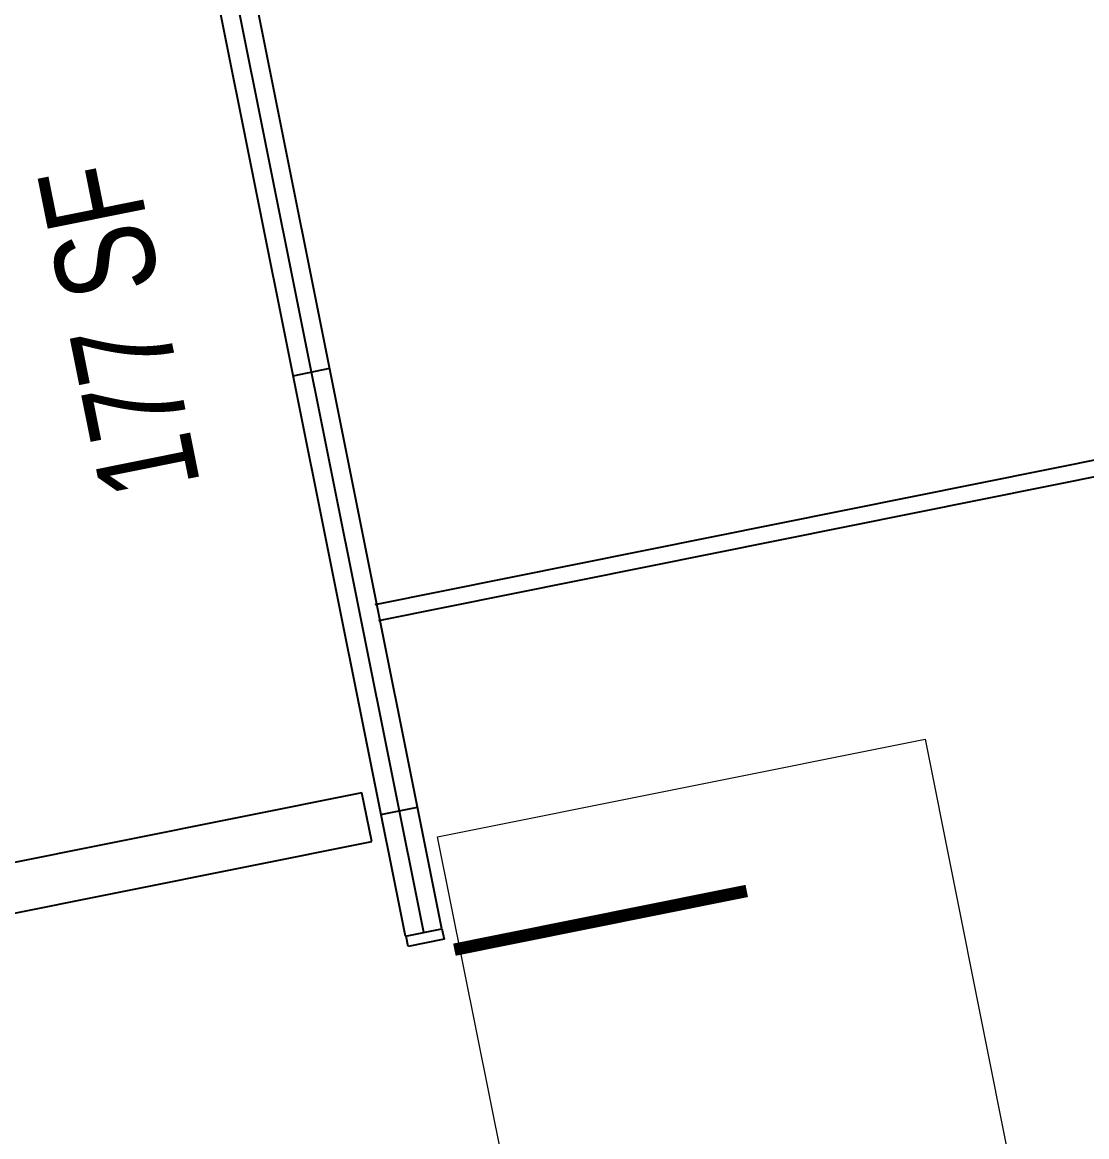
# Model space of a CAD drawing. Header units: inches. Extents: x 69200890 to 69205124, y 27678531 to 27681974.
# Drawn here: x 69204431.5 to 69204560, y 27680598.8 to 27680733.3 of the extents above; entities that cross this region are included whole.
import ezdxf
from ezdxf.enums import TextEntityAlignment as Align

# ---------------------------------------------------------------- set-up
doc = ezdxf.new("R2010")
doc.units = ezdxf.units.IN
doc.header["$LTSCALE"] = 10
doc.header["$MEASUREMENT"] = 0
for name, color, linetype in [('A-DOOR', 2, 'CONTINUOUS'), ('A-FLOR', 3, 'CONTINUOUS'), ('A-GLAZ', 1, 'CONTINUOUS'), ('A-WALL', 5, 'CONTINUOUS'), ('AREA-TEXT', 3, 'CONTINUOUS')]:
    doc.layers.add(name, color=color, linetype=linetype)
doc.layers.add('A-ROOF', color=132, linetype='CONTINUOUS', lineweight=13)
doc.styles.add('CP_AREA', font='arial.ttf', dxfattribs={"height": 15})

msp = doc.modelspace()

# ---------------------------------------------------------------- linework, layer by layer
at = {"layer": 'A-DOOR'}
msp.add_lwpolyline([(69204483.68, 27680621.42, 1.5, 1.5, 0), (69204518.97, 27680628.51, 0, 0, 0), (69204519.12, 27680627.78, 0, 0, -0.414214), (69204489.16, 27680586.56, 0, 0, -0.414214)], format="xyseb", dxfattribs=at)
at = {"layer": 'A-FLOR'}
for p, q in [((69204474.13, 27680663.08), (69204591.78, 27680686.73)), ((69204592.17, 27680684.77), (69204474.53, 27680661.11))]:
    msp.add_line(p, q, dxfattribs=at)
at = {"layer": 'A-GLAZ'}
for p, q in [((69204482.18, 27680623.92), (69204452.72, 27680771)), ((69204482.18, 27680623.92), (69204452.72, 27680771)), ((69204477.77, 27680623.04), (69204448.31, 27680770.12)), ((69204479.98, 27680623.48), (69204450.9, 27680768.6)), ((69204464.22, 27680690.69), (69204468.63, 27680691.58)), ((69204474.82, 27680637.75), (69204479.24, 27680638.63))]:
    msp.add_line(p, q, dxfattribs=at)
at = {"layer": 'A-GLAZ', "lineweight": -3}
msp.add_line((69204477.77, 27680623.04), (69204482.18, 27680623.92), dxfattribs=at)
at = {"layer": 'A-ROOF'}
for p, q in [((69204481.66, 27680635.04), (69204540.49, 27680646.82)), ((69204540.49, 27680646.82), (69204559.71, 27680550.88)), ((69204500.88, 27680539.1), (69204481.66, 27680635.04))]:
    msp.add_line(p, q, dxfattribs=at)
at = {"layer": 'A-WALL'}
for p, q in [((69204472.52, 27680640.34), (69204405.97, 27680627.01)), ((69204473.7, 27680634.46), (69204472.52, 27680640.34)), ((69203948.14, 27680529.17), (69204473.7, 27680634.46))]:
    msp.add_line(p, q, dxfattribs=at)
at = {"layer": 'A-WALL', "lineweight": -3}
for p, q in [((69204477.77, 27680623.04), (69204482.18, 27680623.92)), ((69204482.18, 27680623.92), (69204482.43, 27680622.67)), ((69204478.09, 27680621.8), (69204477.84, 27680623.05)), ((69204482.43, 27680622.67), (69204478.09, 27680621.8))]:
    msp.add_line(p, q, dxfattribs=at)

# ---------------------------------------------------------------- texts
at = {"layer": 'AREA-TEXT', "style": 'CP_AREA', "width": 0.75}
msp.add_text('177 SF', height=12, rotation=101.37, dxfattribs=at).set_placement((69204443.16, 27680696.26), align=Align.MIDDLE_CENTER)

doc.saveas('drawing.dxf')
